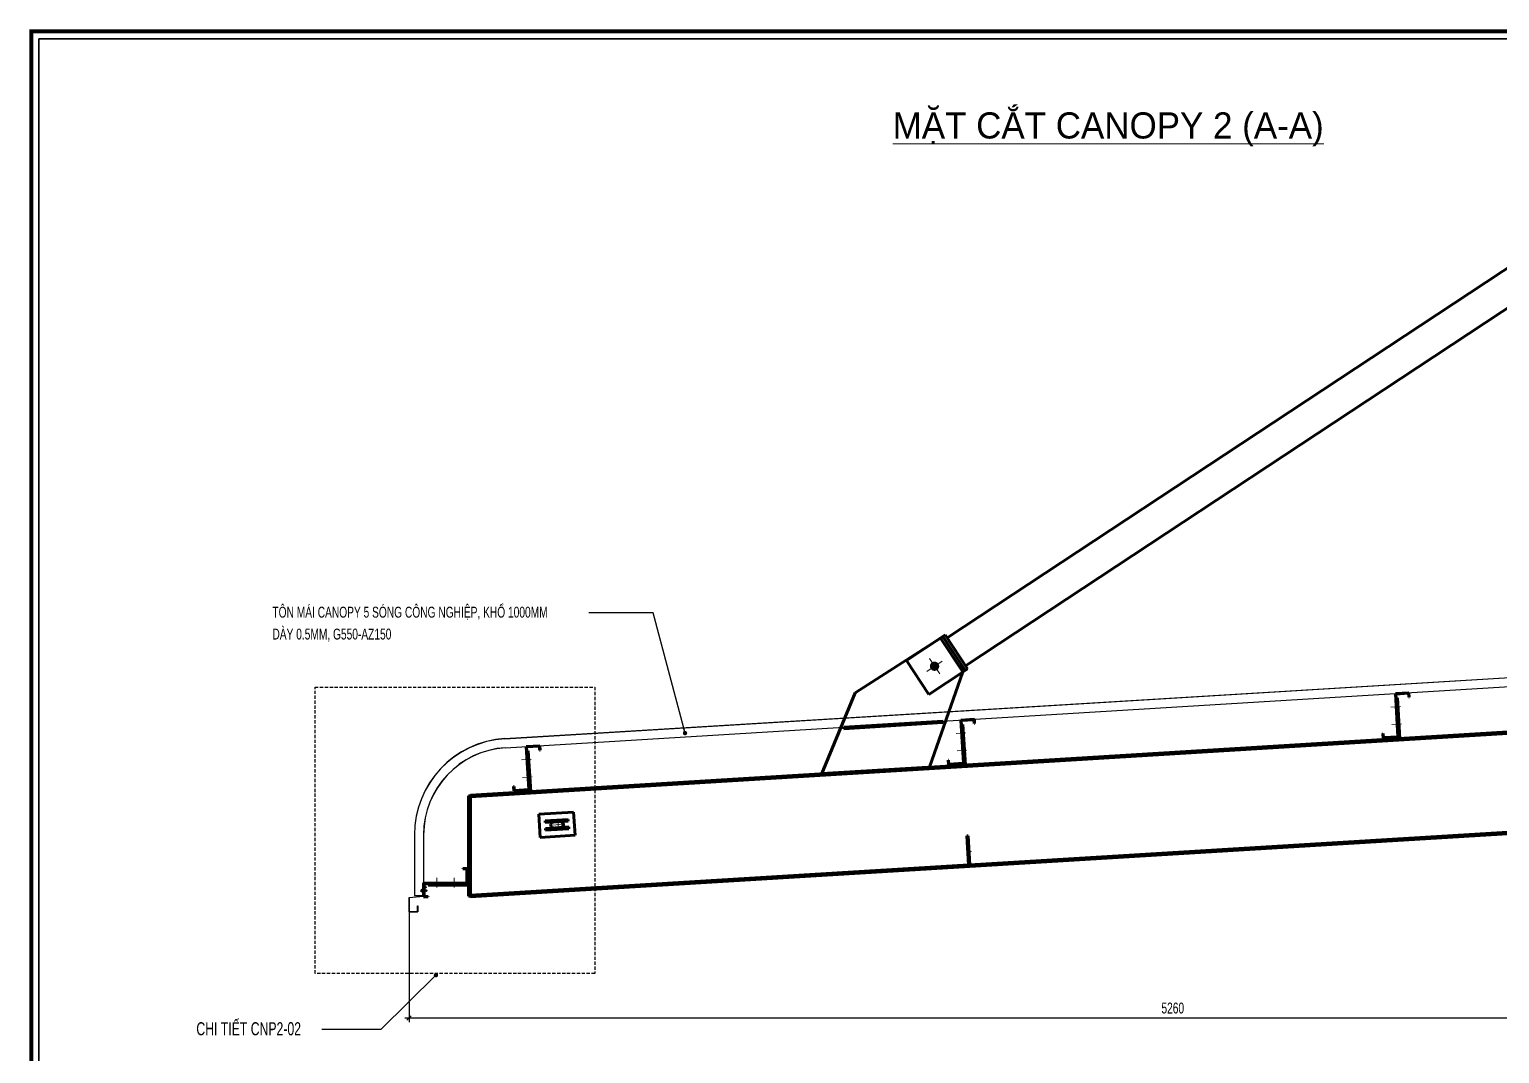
# Model space of a CAD drawing. Header units: inches. Extents: x 2 to 32666, y -5537 to 22.
# Drawn here: x 14281.9 to 14619.5, y -4368.2 to -4133.2 of the extents above; entities that cross this region are included whole.
import ezdxf
from ezdxf.enums import TextEntityAlignment as Align

# ---------------------------------------------------------------- set-up
doc = ezdxf.new("R2010")
doc.units = ezdxf.units.IN
doc.header["$MEASUREMENT"] = 0
doc.linetypes.add('DASHED2', pattern=[0.375, 0.25, -0.125])
doc.linetypes.add('HIDDEN', pattern=[0.375, 0.25, -0.125])
for name, color, linetype in [('1', 1, 'Continuous'), ('2', 2, 'Continuous'), ('3', 3, 'Continuous'), ('7', 7, 'Continuous'), ('BAO KHUNG', 31, 'Continuous'), ('DIM', 8, 'Continuous'), ('flashing', 6, 'Continuous'), ('STRUCTURE', 1, 'Continuous')]:
    doc.layers.add(name, color=color, linetype=linetype)
doc.layers.add('_TEXT', color=3, linetype='Continuous', lineweight=13)
doc.layers.add('Cover text', color=7, linetype='Continuous', true_color=0x52370f)
doc.styles.add('ST1', font='vnshx.shx', dxfattribs={"width": 0.7})
doc.styles.add('ST1H', font='vnshxh.shx', dxfattribs={"width": 0.7})
doc.styles.add('ST3', font='VHAVANB.TTF')
doc.styles.add('TIEU DE', font='Vharialn.ttf')
doc.dimstyles.new('15', dxfattribs={"dimtxt": 2.5, "dimasz": 1, "dimexe": 1, "dimexo": 0, "dimgap": 1, "dimtad": 1, "dimdec": 0, "dimlfac": 15, "dimzin": 0, "dimdsep": 46, "dimtxsty": 'ST1', "dimblk": 'OBLIQUE', "dimcen": 1, "dimdle": 1, "dimclrd": 8, "dimclre": 8, "dimclrt": 3, "dimadec": 0, "dimazin": 0, "dimtfac": 1, "dimtdec": 0, "dimtix": 1, "dimtmove": 1, "dimatfit": 0, "dimldrblk": 'DOT', "dimfxl": 0, "dimtolj": 1, "dimtzin": 0, "dimlwd": -1, "dimlwe": -1, "dimarcsym": 0})

# ---------------------------------------------------------------- blocks, each defined once
blk = doc.blocks.new('kt kien truc 1')
at = {"layer": '7', "color": 147, "linetype": 'Continuous'}
blk.add_lwpolyline([(12.33, 57.61), (581.67, 57.61), (581.67, 409.19), (12.33, 409.19)], close=True, dxfattribs=at)
at = {"layer": 'BAO KHUNG', "color": 167, "linetype": 'Continuous', "const_width": 0.871}
blk.add_lwpolyline([(10.59, 9.07), (583.41, 9.07), (583.41, 410.93), (10.59, 410.93)], close=True, dxfattribs=at)
at = {"layer": 'Cover text', "ltscale": 0.5, "style": 'TIEU DE'}
for tag, p in [('TENBANVE', (45.93, 14.6)), ('STT', (555.05, 15.58))]:
    blk.add_attdef(tag, text='', height=2, dxfattribs=at).set_placement(p, align=Align.MIDDLE_CENTER)
blk = doc.blocks.new('HFR-1')
at = {"layer": 'STRUCTURE', "color": 1, "linetype": 'Continuous'}
for p, q in [((-5.5, 0), (5.5, 0)), ((-5.2, 0.8), (-3.4, 1.5)), ((5.2, 0.8), (3.4, 1.5)), ((-2.4, -1.2), (-3, -1.6)), ((-3, -1.6), (-2.4, -1.9)), ((-2.4, -1.9), (-3, -2.3)), ((-3, -2.3), (-2.4, -2.6)), ((-2.4, -2.6), (-3, -3)), ((-3, -3), (-2.4, -3.3)), ((-2.4, -3.3), (-3, -3.7)), ((-3, -3.7), (-2.4, -4.1)), ((-2.4, -4.1), (-3, -4.4)), ((-3, -4.4), (-2.4, -4.8)), ((-2.4, -4.8), (-3, -5.1)), ((-3, -5.1), (-2.4, -5.5)), ((-2.4, -5.5), (-3, -5.8)), ((-3, -5.8), (-2.4, -6.2)), ((-2.4, -6.2), (-3, -6.6)), ((-3, -6.6), (-2.4, -6.9)), ((-2.4, -6.9), (-3, -7.3)), ((-3, -7.3), (-2.4, -7.6)), ((-2.4, -7.6), (-3, -8)), ((-3, -8), (-2.4, -8.3)), ((-2.4, -8.3), (-3, -8.7)), ((-3, -8.7), (-2.4, -9)), ((-2.4, -9), (-3, -9.4)), ((-3, -9.4), (-2.4, -9.7)), ((-2.4, -9.7), (-3, -10.1)), ((-3, -10.1), (-2.4, -10.5)), ((-2.4, -10.5), (-3, -10.8)), ((-3, -10.8), (-2.4, -11.2)), ((-2.4, -11.2), (-3, -11.5)), ((-3, -11.5), (-2.4, -11.9)), ((-2.9, -1.6), (2.9, -1.4)), ((-2.9, -2.3), (2.9, -2.1)), ((-2.9, -3), (2.9, -2.8)), ((-2.9, -3.7), (2.9, -3.6)), ((-2.9, -4.4), (2.9, -4.3)), ((-2.9, -5.1), (2.9, -5)), ((-2.9, -5.9), (2.9, -5.7)), ((-2.9, -6.6), (2.9, -6.4)), ((-2.9, -7.3), (2.9, -7.1)), ((-2.9, -8), (2.9, -7.8)), ((-2.9, -8.7), (2.9, -8.5)), ((-2.9, -9.4), (2.9, -9.2)), ((-2.9, -10.1), (1.5, -10)), ((-2.9, -10.8), (1.3, -10.7)), ((-2.9, -11.5), (0.9, -11.4)), ((-2.5, -17.4), (-2.5, -11.8)), ((-2.5, -17.4), (-2, -16.7)), ((-2.5, -17.4), (-0.2, -19.7)), ((2.4, -1.1), (-2.4, -1.2)), ((2.4, -1.8), (-2.4, -1.9)), ((-2.4, -1.9), (2.4, -1.8)), ((-2.4, -2.6), (2.4, -2.5)), ((2.4, -2.5), (-2.4, -2.6)), ((-2.4, -3.3), (2.4, -3.2)), ((2.4, -3.2), (-2.4, -3.3)), ((-2.4, -4.1), (2.4, -3.9)), ((2.4, -3.9), (-2.4, -4.1)), ((-2.4, -4.8), (2.4, -4.6)), ((2.4, -4.6), (-2.4, -4.8)), ((-2.4, -5.5), (2.4, -5.3)), ((2.4, -5.3), (-2.4, -5.5)), ((-2.4, -6.2), (2.4, -6)), ((2.4, -6), (-2.4, -6.2)), ((-2.4, -6.9), (2.4, -6.8)), ((2.4, -6.8), (-2.4, -6.9)), ((-2.4, -7.6), (2.4, -7.5)), ((2.4, -7.5), (-2.4, -7.6)), ((-2.4, -8.3), (2.4, -8.2)), ((2.4, -8.2), (-2.4, -8.3)), ((-2.4, -9), (2.4, -8.9)), ((2.4, -8.9), (-2.4, -9)), ((-2.4, -9.7), (2.4, -9.6)), ((2.4, -9.6), (-2.4, -9.7)), ((1.4, -10.3), (-2.4, -10.5)), ((-2.4, -10.5), (1.4, -10.3)), ((-2.4, -11.2), (1.1, -11.1)), ((1.1, -11.1), (-2.4, -11.2)), ((-2.4, -11.9), (0.4, -11.8)), ((-1, -16.7), (0.2, -19.7)), ((0.1, -19.4), (1.2, -17.3)), ((0.2, -19.7), (2.5, -17.4)), ((1.6, -16.1), (2.3, -10.2)), ((2.2, -10), (2.9, -10)), ((2.2, -11), (2.4, -11)), ((2.4, -11), (2.2, -11)), ((2.2, -11.4), (2.9, -11.4)), ((2.2, -11.7), (2.4, -11.7)), ((2.4, -10.3), (2.3, -10.3)), ((2.3, -10.3), (2.4, -10.3)), ((2.3, -10.7), (2.9, -10.7)), ((2.9, -1.4), (2.4, -1.1)), ((2.4, -1.8), (2.9, -1.4)), ((2.9, -2.1), (2.4, -1.8)), ((2.4, -2.5), (2.9, -2.1)), ((2.9, -2.8), (2.4, -2.5)), ((2.4, -3.2), (2.9, -2.8)), ((2.9, -3.6), (2.4, -3.2)), ((2.4, -3.9), (2.9, -3.6)), ((2.9, -4.3), (2.4, -3.9)), ((2.4, -4.6), (2.9, -4.3)), ((2.9, -5), (2.4, -4.6)), ((2.4, -5.3), (2.9, -5)), ((2.9, -5.7), (2.4, -5.3)), ((2.4, -6), (2.9, -5.7)), ((2.9, -6.4), (2.4, -6)), ((2.4, -6.8), (2.9, -6.4)), ((2.9, -7.1), (2.4, -6.8)), ((2.4, -7.5), (2.9, -7.1)), ((2.9, -7.8), (2.4, -7.5)), ((2.4, -8.2), (2.9, -7.8)), ((2.9, -8.5), (2.4, -8.2)), ((2.4, -8.9), (2.9, -8.5)), ((2.9, -9.2), (2.4, -8.9)), ((2.4, -9.6), (2.9, -9.2)), ((2.9, -10), (2.4, -9.6)), ((2.4, -10.3), (2.9, -10)), ((2.9, -10.7), (2.4, -10.3)), ((2.4, -11), (2.9, -10.7)), ((2.9, -11.4), (2.4, -11)), ((2.4, -11.7), (2.9, -11.4)), ((2.5, -17.4), (2.5, -11.7))]:
    blk.add_line(p, q, dxfattribs=at)
at = {"layer": 'STRUCTURE', "color": 1, "linetype": 'Continuous', "ltscale": 8}
for p in [(-3.4, 1.5), (3.4, 1.5)]:
    blk.add_line(p, (0, 1.5), dxfattribs=at)
at = {"layer": 'STRUCTURE', "color": 1, "linetype": 'DASHED2'}
for p in [(-1.9, 1.5), (1.9, 1.5)]:
    blk.add_line(p, (0, 0), dxfattribs=at)
at = {"layer": 'STRUCTURE', "color": 1, "linetype": 'Continuous', "ltscale": 8}
for centre, start, end in [((-4.7, 0.2), 130.41001, 194.80618), ((4.7, 0.2), 345.19382, 49.58999)]:
    blk.add_arc(centre, 0.801, start, end, dxfattribs=at)
at = {"layer": 'STRUCTURE', "color": 1, "linetype": 'Continuous'}
for centre, radius, start, end in [((-7.3, -9), 9.14, 58.06501, 78.8402), ((5.1, -3.8), 3.83, 84.20393, 134.36205), ((-1.5, -17.1), 0.59, 34.23018, 144.5641), ((0, -19.4), 0.331, 231.63478, 305.42875), ((-0.5, -10.1), 1.93, 296.60409, 355.39217), ((-0.6, -16), 2.2, 324.00482, 357.82685), ((1.9, -10.3), 0.444, 15.97616, 172.6971)]:
    blk.add_arc(centre, radius, start, end, dxfattribs=at)
blk = doc.blocks.new('Short_Self_drilling')
at = {"layer": 'STRUCTURE', "color": 1, "linetype": 'Continuous'}
for p, q in [((6.4, 1.7), (-6.4, 1.7)), ((5.1, 3.8), (-5.1, 3.8)), ((-2.6, 2.9), (-5.1, 2.9)), ((-3.4, 3.8), (-3.4, 6.8)), ((3, 7.2), (-3, 7.2)), ((2.6, 2.9), (-2.6, 2.9)), ((-2.1, 2.8), (-2.1, 2.9)), ((6.3, 0), (0, 0)), ((2.2, 2.8), (2.2, 2.9)), ((2.2, -0.5), (2.2, 0)), ((5.1, 2.9), (2.6, 2.9)), ((3.4, 3.8), (3.4, 6.8)), ((3, -1.2), (-2.7, -0.2)), ((3, -2.7), (-2.7, -1.8)), ((3, -4.2), (-2.7, -3.3)), ((3, -5.8), (-2.7, -4.8)), ((3, -7.3), (-2.7, -6.3)), ((-1.9, -8), (-2.7, -7.9)), ((-2.1, -1.4), (-2.1, -0.9)), ((-2.1, -2.9), (-2.1, -2.4)), ((-2.1, -4.4), (-2.1, -3.9)), ((-2.1, -6), (-2.1, -5.4)), ((-2.1, -7.5), (-2.1, -7)), ((-2.1, -12.3), (-2.1, -8.5)), ((3, -8.8), (-1.1, -8.1)), ((2.1, -12.3), (2.1, -9.1)), ((2.2, -2), (2.2, -1.5)), ((2.2, -3.6), (2.2, -3)), ((2.2, -5.1), (2.2, -4.6)), ((2.2, -6.6), (2.2, -6.1)), ((2.2, -8.1), (2.2, -7.6))]:
    blk.add_line(p, q, dxfattribs=at)
blk.add_lwpolyline([(6.4, 1.3), (6.4, 1.7), (2.1, 2.8), (-2.1, 2.8), (-6.4, 1.7), (-6.4, 1.3)], close=True, dxfattribs=at)
for points in [[(-6.4, 1.3, -0.088869), (-6.3, 0), (0, 0)], [(-0.1, 3.8), (-0.3, 6.2, 0.338878), (-3.1, 6.2), (-3.3, 3.8)], [(3.3, 3.8), (3.1, 6.2, 0.338878), (0.3, 6.2), (0.1, 3.8)], [(2.1, -12.3), (0.2, -14.2, -0.333596), (-0.2, -14.2), (-2.1, -12.3)], [(-0.1, -14), (-1, -12.2, -0.148657), (-1.4, -11.2), (-2, -7.7, -0.815006), (-1.2, -7.8, 0.150833), (-0.8, -8.7)], [(2.1, -12.3), (1.7, -11.7, 0.52242), (0.9, -11.7), (-0.2, -14.2)]]:
    blk.add_lwpolyline(points, format="xyb", dxfattribs=at)
for points in [[(3, -1.2), (2.2, -1.5), (-2.1, -0.8), (-2.7, -0.2), (-2.4, 0)], [(3, -2.7), (2.2, -3), (-2.1, -2.4), (-2.7, -1.8), (-2.1, -1.4), (2.2, -2), (3, -2.7)], [(3, -4.2), (2.2, -4.6), (-2.1, -3.9), (-2.7, -3.3), (-2.1, -2.9), (2.2, -3.6), (3, -4.2)], [(3, -5.8), (2.2, -6.1), (-2.1, -5.4), (-2.7, -4.8), (-2.1, -4.4), (2.2, -5.1), (3, -5.8)], [(3, -7.3), (2.2, -7.6), (-2.1, -7), (-2.7, -6.3), (-2.1, -6), (2.2, -6.6), (3, -7.3)], [(-1.8, -8.5), (-2.1, -8.5), (-2.7, -7.9), (-2.1, -7.5), (-1.8, -7.5)], [(-1.3, -7.6), (2.2, -8.1), (3, -8.8)], [(-1.2, 0), (2.2, -0.5), (3, -1.2)], [(3, -8.8), (2.2, -9.1), (-0.8, -8.7)]]:
    blk.add_lwpolyline(points, dxfattribs=at)
for centre, radius, start, end in [((-5, 3.3), 0.455, 109.7949, 250.2674), ((-3, 6.8), 0.429, 90.0311, 180.0311), ((3, 6.8), 0.429, 0.0311, 90.0311), ((5.1, 3.3), 0.435, 279.7276, 80.3347), ((10, 0.2), 3.74, 162.2963, 182.6103)]:
    blk.add_arc(centre, radius, start, end, dxfattribs=at)
blk = doc.blocks.new('_Dot')
at = {"color": 0, "linetype": 'ByBlock', "lineweight": -2}
blk.add_line((-0.5, 0), (-1, 0), dxfattribs=at)
at = {"color": 0, "linetype": 'ByBlock', "const_width": 0.5}
blk.add_lwpolyline([(-0.25, 0, 1), (0.25, 0, 1)], format="xyb", close=True, dxfattribs=at)
blk = doc.blocks.new('_Oblique')
at = {"color": 0, "linetype": 'ByBlock', "lineweight": -2}
blk.add_line((-0.5, -0.5), (0.5, 0.5), dxfattribs=at)

msp = doc.modelspace()

# ---------------------------------------------------------------- hatches: boundary and pattern name
at = {"layer": '2'}
for points in [[(14490.2397, -4280.2404), (14490.1448, -4280.2846), (14490.046, -4280.3193), (14489.9444, -4280.3441), (14489.8407, -4280.3589), (14489.7361, -4280.3634), (14489.6316, -4280.3577), (14489.5282, -4280.3418), (14489.4268, -4280.3158), (14489.3284, -4280.2799), (14489.234, -4280.2346), (14489.1446, -4280.1803), (14489.0608, -4280.1175), (14488.9837, -4280.0467), (14488.9138, -4279.9688), (14488.852, -4279.8844), (14488.7987, -4279.7943), (14488.7544, -4279.6994), (14488.7197, -4279.6006), (14488.6949, -4279.4989), (14488.6801, -4279.3953), (14488.6756, -4279.2907), (14488.6813, -4279.1862), (14488.6972, -4279.0828), (14488.7233, -4278.9814), (14488.7591, -4278.883), (14488.8044, -4278.7886), (14488.8587, -4278.6992), (14488.9215, -4278.6154), (14488.9923, -4278.5383), (14489.0702, -4278.4684), (14489.1547, -4278.4065), (14489.2448, -4278.3532), (14489.3396, -4278.309), (14489.4384, -4278.2743), (14489.5401, -4278.2495), (14489.6437, -4278.2347), (14489.7483, -4278.2301), (14489.8528, -4278.2359), (14489.9563, -4278.2518), (14490.0577, -4278.2778), (14490.156, -4278.3137), (14490.2504, -4278.359), (14490.3399, -4278.4133), (14490.4236, -4278.4761), (14490.5007, -4278.5469), (14490.5706, -4278.6248), (14490.6325, -4278.7092), (14490.6858, -4278.7993), (14490.73, -4278.8942), (14490.7647, -4278.993), (14490.7896, -4279.0947), (14490.8043, -4279.1983), (14490.8089, -4279.3029), (14490.8031, -4279.4074), (14490.7872, -4279.5108), (14490.7612, -4279.6122), (14490.7253, -4279.7106), (14490.6801, -4279.805), (14490.6257, -4279.8944), (14490.5629, -4279.9782), (14490.4922, -4280.0553), (14490.4142, -4280.1252), (14490.3298, -4280.1871)], [(14497.3203, -4321.2322), (14497.6531, -4321.2119), (14497.7326, -4322.5186), (14497.3999, -4322.5388)]]:
    msp.add_hatch(color=256, dxfattribs=at).paths.add_polyline_path(points, flags=17)

# ---------------------------------------------------------------- linework, layer by layer
at = {"layer": '1', "linetype": 'HIDDEN', "ltscale": 3}
msp.add_lwpolyline([(14347.506, -4284.0772), (14411.7236, -4284.0772), (14411.7236, -4349.7885), (14347.506, -4349.7885)], close=True, dxfattribs=at)
at = {"layer": '2', "lineweight": 100}
for p, q in [((14492.6513, -4272.8119), (14700.9565, -4135.3349)), ((14496.8486, -4279.1717), (14714.7902, -4135.3349)), ((14471.4733, -4285.3957), (14491.0666, -4272.8314)), ((14491.623, -4272.4642), (14483.2768, -4277.9725)), ((14491.0666, -4272.8314), (14496.2076, -4280.6211)), ((14492.1794, -4272.0969), (14491.623, -4272.4642)), ((14491.623, -4272.4642), (14496.764, -4280.2539)), ((14497.3205, -4279.8867), (14492.1794, -4272.0969)), ((14483.2768, -4277.9725), (14488.4179, -4285.7622)), ((14496.764, -4280.2539), (14497.3205, -4279.8867)), ((14488.4179, -4285.7622), (14496.764, -4280.2539)), ((14496.2076, -4280.6211), (14488.615, -4302.4479)), ((14463.8801, -4303.9467), (14471.4733, -4285.3957)), ((14595.532, -4285.5854), (14598.6595, -4285.395)), ((14596.1337, -4295.4671), (14595.532, -4285.5854)), ((14598.5658, -4285.5009), (14595.6379, -4285.6791)), ((14595.6379, -4285.6791), (14596.2395, -4295.5608)), ((14595.6925, -4286.5773), (14596.0253, -4286.557)), ((14596.0253, -4286.557), (14596.5925, -4295.8731)), ((14598.6205, -4286.3992), (14598.5658, -4285.5009)), ((14598.7203, -4286.3931), (14598.6205, -4286.3992)), ((14598.6595, -4285.395), (14598.7203, -4286.3931)), ((14383.1707, -4308.8681), (14718.8168, -4288.431)), ((14383.1707, -4309.2689), (14718.8411, -4288.8303)), ((14491.6295, -4291.9113), (14468.8869, -4293.2962)), ((14468.9071, -4293.629), (14468.8869, -4293.2962)), ((14491.6497, -4292.244), (14468.9071, -4293.629)), ((14491.6497, -4292.244), (14491.6295, -4291.9113)), ((14495.7535, -4291.6604), (14498.8811, -4291.47)), ((14496.3552, -4301.5421), (14495.7535, -4291.6604)), ((14498.7873, -4291.5759), (14495.8594, -4291.7541)), ((14495.8594, -4291.7541), (14496.4611, -4301.6358)), ((14495.9141, -4292.6527), (14496.2468, -4292.6324)), ((14496.2468, -4292.6324), (14496.8141, -4301.9485)), ((14498.842, -4292.4742), (14498.7873, -4291.5759)), ((14498.9418, -4292.4681), (14498.842, -4292.4742)), ((14498.8811, -4291.47), (14498.9418, -4292.4681)), ((14592.652, -4294.7774), (14592.7518, -4294.7714)), ((14592.7127, -4295.7756), (14592.652, -4294.7774)), ((14596.2395, -4295.5608), (14592.7127, -4295.7756)), ((14592.7518, -4294.7714), (14592.8065, -4295.6697)), ((14592.8065, -4295.6697), (14596.1337, -4295.4671)), ((14596.2598, -4295.8934), (14596.2395, -4295.5608)), ((14395.9678, -4297.7365), (14399.0954, -4297.546)), ((14396.5695, -4307.6182), (14395.9678, -4297.7365)), ((14399.0016, -4297.6519), (14396.0737, -4297.8302)), ((14396.0737, -4297.8302), (14396.6754, -4307.7119)), ((14396.1284, -4298.7285), (14396.4611, -4298.7083)), ((14396.4611, -4298.7083), (14397.0284, -4308.0244)), ((14399.0563, -4298.5503), (14399.0016, -4297.6519)), ((14399.1561, -4298.5442), (14399.0563, -4298.5503)), ((14399.0954, -4297.546), (14399.1561, -4298.5442)), ((14463.8801, -4303.9467), (14488.231, -4302.4711)), ((14492.8735, -4300.8524), (14492.9733, -4300.8464)), ((14492.9343, -4301.8506), (14492.8735, -4300.8524)), ((14496.4611, -4301.6358), (14492.9343, -4301.8506)), ((14492.9733, -4300.8464), (14493.028, -4301.7447)), ((14493.028, -4301.7447), (14496.3552, -4301.5421)), ((14496.4814, -4301.9688), (14496.4611, -4301.6358)), ((14393.0878, -4306.9285), (14393.1876, -4306.9224)), ((14393.1486, -4307.9266), (14393.0878, -4306.9285)), ((14393.1876, -4306.9224), (14393.2423, -4307.8208)), ((14383.1707, -4309.0473), (14382.7707, -4309.0473)), ((14382.7707, -4309.0473), (14382.7707, -4332.0907)), ((14383.1707, -4308.8681), (14383.1707, -4309.2689)), ((14383.1707, -4309.0473), (14383.1707, -4332.0907)), ((14396.6754, -4307.7119), (14393.1486, -4307.9266)), ((14393.2423, -4307.8208), (14396.5695, -4307.6182)), ((14396.6957, -4308.0446), (14396.6754, -4307.7119)), ((14383.1707, -4332.2447), (14718.8411, -4311.8061)), ((14398.8776, -4313.2547), (14406.8628, -4312.7685)), ((14399.2018, -4318.5782), (14398.8776, -4313.2547)), ((14406.8628, -4312.7685), (14407.187, -4318.092)), ((14497.8752, -4324.8597), (14697.1322, -4312.7272)), ((14405.6292, -4314.4466), (14400.3057, -4314.7707)), ((14400.3057, -4314.7707), (14400.3301, -4315.17)), ((14400.3301, -4315.17), (14405.6535, -4314.8459)), ((14405.7346, -4316.1767), (14400.4111, -4316.5009)), ((14400.4111, -4316.5009), (14400.4354, -4316.9001)), ((14400.4354, -4316.9001), (14405.7589, -4316.576)), ((14401.8099, -4315.2075), (14401.5884, -4315.5549)), ((14401.5884, -4315.5549), (14401.6134, -4315.9662)), ((14401.6134, -4315.9662), (14401.8754, -4316.2842)), ((14401.8099, -4315.2075), (14402.1933, -4315.0566)), ((14401.8754, -4316.2842), (14402.2743, -4316.3874)), ((14403.7903, -4314.9593), (14404.1892, -4315.0626)), ((14403.8713, -4316.2902), (14404.2547, -4316.1393)), ((14404.4512, -4315.3806), (14404.1892, -4315.0626)), ((14404.2547, -4316.1393), (14404.4762, -4315.7918)), ((14404.4762, -4315.7918), (14404.4512, -4315.3806)), ((14405.6292, -4314.4466), (14405.6535, -4314.8459)), ((14405.7346, -4316.1767), (14405.7589, -4316.576)), ((14399.2018, -4318.5782), (14407.187, -4318.092)), ((14497.1373, -4318.2256), (14497.47, -4318.2054)), ((14497.5425, -4324.88), (14497.1373, -4318.2256)), ((14497.8752, -4324.8597), (14497.47, -4318.2054)), ((14381.4374, -4325.7794), (14381.4374, -4325.6794)), ((14381.4374, -4325.6794), (14382.4374, -4325.6794)), ((14382.3374, -4325.7794), (14381.4374, -4325.7794)), ((14382.3374, -4329.1127), (14382.3374, -4325.7794)), ((14382.4374, -4325.6794), (14382.4374, -4329.2127)), ((14383.1707, -4331.8439), (14497.5425, -4324.88)), ((14497.5425, -4324.88), (14497.8752, -4324.8597)), ((14372.4374, -4332.246), (14372.4374, -4329.1127)), ((14372.4374, -4329.1127), (14382.3374, -4329.1127)), ((14382.4374, -4329.2127), (14372.5374, -4329.2127)), ((14372.5374, -4329.2127), (14372.5374, -4332.146)), ((14373.4374, -4329.2127), (14373.4374, -4329.546)), ((14373.4374, -4329.546), (14382.7707, -4329.546)), ((14382.4374, -4329.2127), (14382.7707, -4329.2127)), ((14373.4374, -4332.246), (14372.4374, -4332.246)), ((14372.5374, -4332.146), (14373.4374, -4332.146)), ((14373.4374, -4332.146), (14373.4374, -4332.246)), ((14383.1707, -4332.0907), (14382.7707, -4332.0907)), ((14383.1707, -4331.8439), (14383.1707, -4332.2447))]:
    msp.add_line(p, q, dxfattribs=at)
at = {"layer": '2', "lineweight": 0}
for p, q in [((14491.5227, -4278.1217), (14487.9617, -4280.4719)), ((14488.5671, -4277.5163), (14490.9173, -4281.0773)), ((14596.6792, -4288.5211), (14594.4832, -4288.6548)), ((14596.3465, -4288.5414), (14595.7143, -4288.5799)), ((14596.9223, -4292.5137), (14594.7264, -4292.6474)), ((14596.5896, -4292.534), (14595.9574, -4292.5725)), ((14496.9007, -4294.5961), (14494.7048, -4294.7298)), ((14496.568, -4294.6164), (14495.9358, -4294.6549)), ((14497.1438, -4298.5887), (14494.9479, -4298.7224)), ((14397.115, -4300.6722), (14394.9191, -4300.8059)), ((14396.7823, -4300.6924), (14396.1502, -4300.7309)), ((14397.3581, -4304.6648), (14395.1622, -4304.7985)), ((14397.0254, -4304.685), (14396.3933, -4304.7235)), ((14401.8436, -4315.4902), (14401.8085, -4315.7479)), ((14401.8085, -4315.7479), (14401.8085, -4315.7479)), ((14401.8085, -4315.7479), (14401.8746, -4315.9995)), ((14401.9747, -4315.2655), (14401.8436, -4315.4902)), ((14401.8746, -4315.9995), (14402.032, -4316.2066)), ((14402.1818, -4315.1081), (14401.9747, -4315.2655)), ((14401.9748, -4315.7378), (14404.6366, -4315.5757)), ((14402.032, -4316.2066), (14402.2567, -4316.3377)), ((14402.4334, -4315.0419), (14402.1818, -4315.1081)), ((14402.2567, -4316.3377), (14402.5144, -4316.3728)), ((14404.097, -4314.9406), (14402.4334, -4315.0419)), ((14402.5144, -4316.3728), (14404.178, -4316.2715)), ((14403.2246, -4314.3259), (14403.3867, -4316.9876)), ((14404.3547, -4314.9758), (14404.097, -4314.9406)), ((14404.178, -4316.2715), (14404.4296, -4316.2054)), ((14404.5794, -4315.1069), (14404.3547, -4314.9758)), ((14404.4296, -4316.2054), (14404.6367, -4316.048)), ((14404.7368, -4315.314), (14404.5794, -4315.1069)), ((14404.6367, -4316.048), (14404.7678, -4315.8233)), ((14404.8029, -4315.5656), (14404.7368, -4315.314)), ((14404.7678, -4315.8233), (14404.8029, -4315.5656)), ((14404.8029, -4315.5656), (14404.8029, -4315.5656)), ((14497.6531, -4321.2119), (14497.3203, -4321.2322)), ((14498.2252, -4321.8328), (14497.3601, -4321.8855)), ((14497.7326, -4322.5186), (14497.3999, -4322.5388)), ((14375.4374, -4330.0794), (14375.4374, -4327.8794)), ((14375.4374, -4329.746), (14375.4374, -4329.1127)), ((14379.4374, -4330.0794), (14379.4374, -4327.8794)), ((14379.4374, -4329.746), (14379.4374, -4329.1127))]:
    msp.add_line(p, q, dxfattribs=at)
at = {"layer": '3'}
for p, q in [((14391.0922, -4295.8958), (14704.3866, -4276.8197)), ((14391.0942, -4295.9291), (14704.3866, -4276.8531)), ((14391.2199, -4297.992), (14703.0553, -4279.0046)), ((14391.2219, -4298.0252), (14703.0252, -4279.0399)), ((14370.3041, -4317.9883), (14370.3041, -4331.9201)), ((14370.3374, -4317.9883), (14370.3374, -4331.9201)), ((14372.4041, -4317.9883), (14372.4041, -4331.9198)), ((14372.4374, -4317.9883), (14372.4374, -4331.9198)), ((14370.3041, -4331.9201), (14372.4374, -4331.9198))]:
    msp.add_line(p, q, dxfattribs=at)
for radius in [22.1333, 22.1, 20.0333, 20]:
    msp.add_arc((14392.4374, -4317.9883), radius, 93.484378, 180, dxfattribs=at)
at = {"layer": 'DIM'}
msp.add_lwpolyline([(14284.1005, -4135.3349), (14853.4384, -4135.3349), (14853.4384, -4486.9148), (14284.1005, -4486.9148)], close=True, dxfattribs=at)
at = {"layer": 'flashing', "color": 200, "true_color": 0xd918f7}
msp.add_lwpolyline([(14372.437, -4328.7965), (14372.4374, -4332.1542), (14369.1493, -4332.4588), (14369.1493, -4335.6305), (14371.016, -4335.6305), (14371.016, -4334.2861), (14371.0827, -4334.2861), (14371.0827, -4335.6972), (14369.0827, -4335.6972), (14369.0827, -4332.397), (14372.3702, -4332.0924), (14372.3701, -4328.7965), (14372.4375, -4328.7965)], dxfattribs=at)

# ---------------------------------------------------------------- block references
at = {"color": 1, "xscale": -0.06400000000495362, "yscale": 0.06400000000495362, "zscale": 0.06400000000495362, "rotation": 90.03112754959358}
msp.add_blockref('Short_Self_drilling', (14372.3168, -4330.8147), dxfattribs=at)
at = {"color": 8, "extrusion": (0, 0, -1), "xscale": 0.03978929916390669, "yscale": 0.03978929916390669, "zscale": -0.03978929916390669, "rotation": 270.0000000000426}
msp.add_blockref('HFR-1', (-14372.2808, -4330.0267, 0), dxfattribs=at)
at = {"layer": '3'}
msp.add_blockref('kt kien truc 1', (14271.7695, -4544.5249), dxfattribs=at)

# ---------------------------------------------------------------- texts
at = {"layer": '3', "style": 'ST1H', "width": 0.7}
for s, height, p in [('t«n m¸i canopy 5 sãng c«ng nghiÖp, khæ 1000mm', 2.5, (14337.7152, -4268.1422)), ('dµy 0.5mm, g550-az150', 2.5, (14337.7152, -4273.1685)), ('chi tiÕt cnp2-02', 3, (14320.2536, -4363.991))]:
    msp.add_text(s, height=height, dxfattribs=at).set_placement(p)
at = {"layer": '_TEXT', "style": 'ST3'}
msp.add_text('%%UMÆT C¾T CANOPY 2 (A-A)', height=6, dxfattribs=at).set_placement((14480.1246, -4158.1916))

# ---------------------------------------------------------------- dimensions: what is measured, and where the dimension line sits
at = {"layer": 'DIM'}
msp.add_linear_dim(base=(14719.7744, -4360.0098), p1=(14369.0827, -4333.5302), p2=(14719.7744, -4335.9901), dimstyle='15', dxfattribs=at).render()

# ---------------------------------------------------------------- leaders
for points in [[(14432.4442, -4294.6344), (14425.123, -4267.0108), (14410.3694, -4267.0108)], [(14375.2653, -4350.175), (14362.6212, -4362.6587), (14349.0993, -4362.6587)]]:
    msp.add_leader(points, dimstyle='15', override={"dimgap": 1, "dimtad": 0}, dxfattribs=at)

doc.saveas('drawing.dxf')
